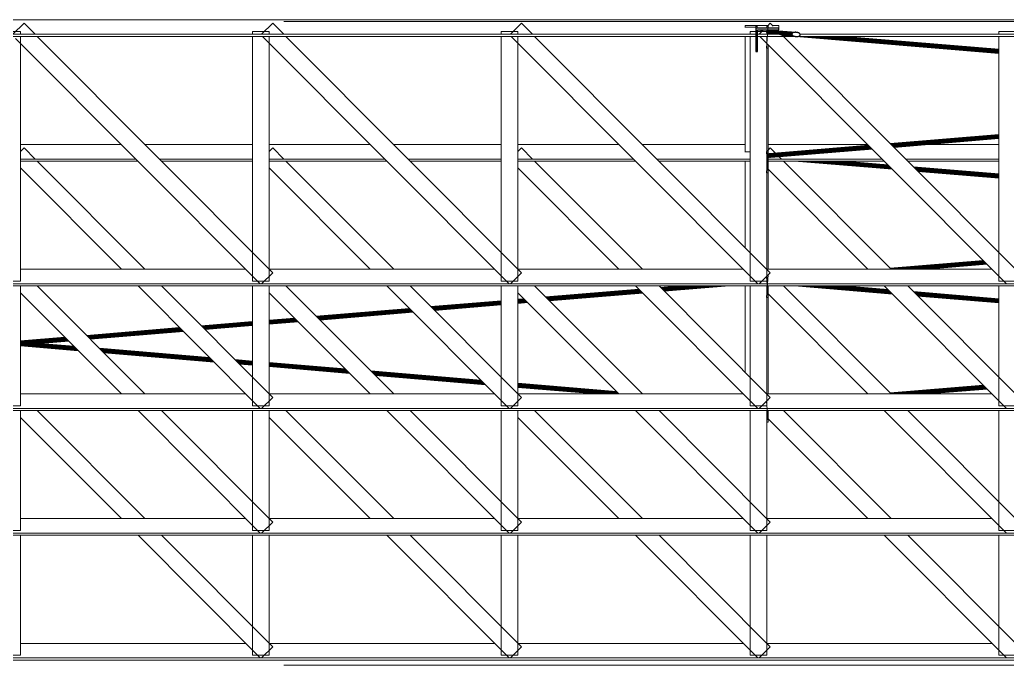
# Model space of a CAD drawing. Header units: inches. Extents: x -37 to 842, y -205 to 94.
# Drawn here: x 92.42 to 94.795, y -143.461 to -141.909 of the extents above; entities that cross this region are included whole.
import ezdxf

# ---------------------------------------------------------------- set-up
doc = ezdxf.new("R2010")
doc.units = ezdxf.units.IN
doc.header["$MEASUREMENT"] = 0
doc.linetypes.add('CYPE_RAYAPUNTOPUNTO', pattern=[0.45, 0.225, -0.075, 0, -0.075, 0, -0.075])
doc.linetypes.add('DASHED', pattern=[0.75, 0.5, -0.25])
doc.layers.add('COTA_FORMAS', color=11, linetype='CYPE_RAYAPUNTOPUNTO', lineweight=0)
doc.layers.add('VISTAS DE CORTES', color=7, linetype='Continuous', lineweight=0)
pattern_1 = [(50, (4.03322, 0), (0.35863, -0.031376), [0.0375, -0.4125]), (355, (4.0332, 0), (-0.0693757, 0.376096), [0.03, -0.33]), (100.4514, (4.0631, -0.0026), (0.2892544, 0.34472), [0.03187, -0.350571]), (46.1842, (4.0332, 0.1), (0.533621, -0.08276), [0.05625, -0.61875]), (96.6356, (4.0777, 0.0931), (0.467331, 0.487059), [0.047805, -0.525857]), (351.1842, (4.0332, 0.1), (0.467331, 0.487059), [0.045, -0.495]), (21, (4.08322, 0.075), (0.2984535, -0.2013094), [0.0375, -0.4125]), (326, (4.0832, 0.075), (0.1216577, 0.362575), [0.03, -0.33]), (71.4514, (4.1081, 0.05822), (0.420111, 0.1612656), [0.03187, -0.350571]), (37.5, (4.03322, 0), (0.0060799, 0.1664469), [0, -0.326, 0, -0.335, 0, -0.33125]), (7.5, (4.03322, 0), (0.1315348, 0.1972059), [0, -0.191, 0, -0.3185, 0, -0.12625]), (327.5, (3.92172, 0), (0.2669112, -0.0112774), [0, -0.125, 0, -0.39, 0, -0.5175]), (317.5, (3.87172, 0), (0.291593, 0.0500525), [0, -0.1625, 0, -0.259, 0, -0.3675])]

# ---------------------------------------------------------------- blocks, each defined once
blk = doc.blocks.new('A$Ce7fd5475')
at = {"linetype": 'Continuous', "extrusion": (0, 0, -1)}
h = blk.add_hatch(dxfattribs=at)
h.set_pattern_fill('AR-CONC', color=8, scale=0.05, style=0)
h.set_pattern_definition(pattern_1)
h.paths.add_polyline_path([(-20.4084, 3.9373), (-20.4044, 3.9373), (-20.4044, 3.9929), (-20.4594, 3.9929), (-20.4594, 3.9889), (-20.4084, 3.9889)])
h = blk.add_hatch(dxfattribs=at)
h.set_pattern_fill('AR-CONC', color=8, scale=0.05, style=0)
h.set_pattern_definition(pattern_1)
h.paths.add_polyline_path([(-20.4909, 3.9781), (-20.4908, 3.9787), (-20.4909, 3.9793), (-20.4911, 3.9799), (-20.4915, 3.9805), (-20.4921, 3.981), (-20.4928, 3.9815), (-20.4936, 3.9819), (-20.4945, 3.9823), (-20.4956, 3.9826), (-20.4967, 3.9828), (-20.4979, 3.983), (-20.4992, 3.9831), (-20.5004, 3.9831), (-20.5017, 3.983), (-20.503, 3.9828), (-20.5043, 3.9826), (-20.5055, 3.9823), (-20.5066, 3.9819), (-20.5076, 3.9815), (-20.5086, 3.981), (-20.5094, 3.9804), (-20.5101, 3.9799), (-20.5106, 3.9793), (-20.511, 3.9786), (-20.5113, 3.978), (-20.5114, 3.9774), (-20.5113, 3.9768), (-20.511, 3.9762), (-20.5106, 3.9756), (-20.5101, 3.975), (-20.5094, 3.9746), (-20.5086, 3.9741), (-20.5076, 3.9738), (-20.5066, 3.9734), (-20.5055, 3.9732), (-20.5043, 3.9731), (-20.503, 3.973), (-20.5017, 3.973), (-20.5004, 3.9731), (-20.4992, 3.9732), (-20.4979, 3.9735), (-20.4967, 3.9738), (-20.4956, 3.9741), (-20.4945, 3.9746), (-20.4936, 3.9751), (-20.4928, 3.9756), (-20.4921, 3.9762), (-20.4915, 3.9768), (-20.4911, 3.9774)])
at = {"linetype": 'Continuous', "extrusion": (0, 1, 0)}
for p, q in [((13.2391, 4.0133), (23.9886, 4.0133)), ((18.6175, 3.9783), (18.6442, 4.0049)), ((18.6442, 4.0049), (18.6708, 3.9783)), ((19.2158, 3.9783), (19.2425, 4.0049)), ((19.2425, 4.0049), (19.2691, 3.9783)), ((19.8141, 3.9783), (19.8409, 4.0049)), ((19.8409, 4.0049), (19.8674, 3.9783)), ((20.3788, 3.9955), (20.3788, 3.9994)), ((20.3788, 3.9994), (20.4044, 3.9994)), ((20.3788, 3.9955), (20.4044, 3.9955)), ((20.3788, 3.9955), (20.3788, 3.9947)), ((20.4044, 3.9994), (20.4337, 3.9994)), ((20.4044, 3.9929), (20.4044, 3.9994)), ((20.4594, 3.9929), (20.4044, 3.9929)), ((20.4044, 3.9929), (20.4044, 3.9373)), ((20.4322, 3.998), (20.4392, 4.0049)), ((20.4392, 4.0049), (20.4461, 3.998)), ((20.4447, 3.9994), (20.4594, 3.9994)), ((20.4594, 3.9929), (20.4594, 3.9994)), ((20.4594, 3.9889), (20.4594, 3.9929)), ((16.8184, 3.9783), (20.4044, 3.9783)), ((16.8184, 3.9733), (20.4044, 3.9733)), ((18.5957, 3.9849), (18.6357, 3.9849)), ((18.6241, 3.9685), (19.2126, 3.3783)), ((18.6357, 3.9783), (18.6357, 3.9849)), ((18.6357, 3.3849), (18.6357, 3.9733)), ((18.6757, 3.9733), (19.2425, 3.4049)), ((19.194, 3.9783), (19.194, 3.9849)), ((19.194, 3.9849), (19.234, 3.9849)), ((19.194, 3.3849), (19.194, 3.9733)), ((19.2176, 3.9733), (19.8109, 3.3783)), ((19.234, 3.9783), (19.234, 3.9849)), ((19.234, 3.3849), (19.234, 3.9733)), ((19.2741, 3.9733), (19.8409, 3.4049)), ((19.7923, 3.9783), (19.7923, 3.9849)), ((19.7923, 3.9849), (19.8323, 3.9849)), ((19.7923, 3.3849), (19.7923, 3.9733)), ((19.8159, 3.9733), (20.4093, 3.3783)), ((19.8323, 3.9783), (19.8323, 3.9849)), ((19.8323, 3.3849), (19.8323, 3.9733)), ((19.8724, 3.9733), (20.4392, 3.4049)), ((20.3788, 3.9733), (20.3788, 3.6955)), ((20.3907, 3.9783), (20.3907, 3.9849)), ((20.3907, 3.9849), (20.4044, 3.9849)), ((20.3907, 3.3849), (20.3907, 3.9733)), ((20.4084, 3.9373), (20.4084, 3.9889)), ((20.4084, 3.9889), (20.4594, 3.9889)), ((20.4084, 3.9849), (20.4299, 3.9849)), ((20.4084, 3.9783), (20.4616, 3.9783)), ((20.4084, 3.9733), (20.4978, 3.9733)), ((20.4125, 3.9783), (20.423, 3.9889)), ((20.4143, 3.9733), (21.0076, 3.3783)), ((20.4166, 3.9849), (20.4167, 3.9855)), ((20.4167, 3.9855), (20.4168, 3.9861)), ((20.4195, 3.9853), (20.4167, 3.9855)), ((20.4168, 3.9861), (20.4169, 3.9867)), ((20.42, 3.9859), (20.4168, 3.9861)), ((20.4169, 3.9867), (20.4171, 3.9873)), ((20.4206, 3.9864), (20.4169, 3.9867)), ((20.4171, 3.9873), (20.4173, 3.9878)), ((20.4211, 3.9869), (20.4171, 3.9873)), ((20.4173, 3.9878), (20.4175, 3.9883)), ((20.4216, 3.9875), (20.4173, 3.9878)), ((20.4175, 3.9883), (20.4178, 3.9887)), ((20.4221, 3.9879), (20.4175, 3.9883)), ((20.4178, 3.9887), (20.4179, 3.9889)), ((20.4225, 3.9883), (20.4178, 3.9887)), ((20.4229, 3.9887), (20.4209, 3.9889)), ((20.4908, 3.9787), (20.4296, 3.9838)), ((20.4909, 3.9793), (20.4297, 3.9844)), ((20.4909, 3.9781), (20.4297, 3.9832)), ((20.4911, 3.9799), (20.4299, 3.985)), ((20.4911, 3.9774), (20.4299, 3.9825)), ((20.4915, 3.9805), (20.4303, 3.9856)), ((20.4915, 3.9768), (20.4303, 3.9819)), ((20.4307, 3.9783), (20.4307, 3.9815)), ((20.4307, 3.3849), (20.4307, 3.9733)), ((20.4921, 3.981), (20.4309, 3.9861)), ((20.4921, 3.9762), (20.4309, 3.9813)), ((20.4928, 3.9815), (20.4316, 3.9866)), ((20.4608, 3.9783), (20.4316, 3.9807)), ((20.4936, 3.9819), (20.4324, 3.9871)), ((20.4551, 3.9783), (20.4324, 3.9802)), ((20.4945, 3.9823), (20.4333, 3.9874)), ((20.4502, 3.9783), (20.4333, 3.9797)), ((20.4956, 3.9826), (20.4344, 3.9877)), ((20.446, 3.9783), (20.4344, 3.9793)), ((20.4967, 3.9828), (20.4355, 3.988)), ((20.4427, 3.9783), (20.4355, 3.9789)), ((20.4979, 3.983), (20.4367, 3.9881)), ((20.4402, 3.9783), (20.4367, 3.9786)), ((20.4992, 3.9831), (20.438, 3.9882)), ((20.4386, 3.9783), (20.438, 3.9783)), ((20.5004, 3.9831), (20.4392, 3.9882)), ((20.5017, 3.983), (20.4405, 3.9881)), ((20.4552, 3.9889), (20.4574, 3.9867)), ((20.4928, 3.9756), (20.4617, 3.9782)), ((20.4936, 3.9751), (20.4626, 3.9777)), ((20.4945, 3.9746), (20.4635, 3.9772)), ((20.4956, 3.9741), (20.4645, 3.9767)), ((20.4967, 3.9738), (20.4657, 3.9764)), ((20.4979, 3.9735), (20.4669, 3.9761)), ((20.4992, 3.9732), (20.4681, 3.9758)), ((20.5004, 3.9731), (20.4694, 3.9757)), ((20.4707, 3.9733), (21.0375, 3.4049)), ((20.4909, 3.9793), (20.4908, 3.9787)), ((20.4908, 3.9787), (20.4909, 3.9781)), ((20.4911, 3.9799), (20.4909, 3.9793)), ((20.4909, 3.9781), (20.4911, 3.9774)), ((20.4915, 3.9805), (20.4911, 3.9799)), ((20.4911, 3.9774), (20.4915, 3.9768)), ((20.4921, 3.981), (20.4915, 3.9805)), ((20.4915, 3.9768), (20.4921, 3.9762)), ((20.4928, 3.9815), (20.4921, 3.981)), ((20.4921, 3.9762), (20.4928, 3.9756)), ((20.4936, 3.9819), (20.4928, 3.9815)), ((20.4928, 3.9756), (20.4936, 3.9751)), ((20.4945, 3.9823), (20.4936, 3.9819)), ((20.4936, 3.9751), (20.4945, 3.9746)), ((20.4956, 3.9826), (20.4945, 3.9823)), ((20.4945, 3.9746), (20.4956, 3.9741)), ((20.4967, 3.9828), (20.4956, 3.9826)), ((20.4956, 3.9741), (20.4967, 3.9738)), ((20.4979, 3.983), (20.4967, 3.9828)), ((20.4967, 3.9738), (20.4979, 3.9735)), ((20.4992, 3.9831), (20.4979, 3.983)), ((20.4979, 3.9735), (20.4992, 3.9732)), ((20.5004, 3.9831), (20.4992, 3.9831)), ((20.4992, 3.9732), (20.5004, 3.9731)), ((20.5017, 3.983), (20.5004, 3.9831)), ((20.989, 3.9322), (20.5004, 3.9731)), ((20.5004, 3.9731), (20.5017, 3.973)), ((20.503, 3.9828), (20.5017, 3.983)), ((20.989, 3.9323), (20.5017, 3.973)), ((20.5017, 3.973), (20.503, 3.973)), ((20.5043, 3.9826), (20.503, 3.9828)), ((20.503, 3.973), (20.5043, 3.9731)), ((20.989, 3.9324), (20.503, 3.973)), ((20.5055, 3.9823), (20.5043, 3.9826)), ((20.5043, 3.9731), (20.5055, 3.9732)), ((20.989, 3.9326), (20.5043, 3.9731)), ((20.5066, 3.9819), (20.5055, 3.9823)), ((20.5055, 3.9732), (20.5066, 3.9734)), ((20.989, 3.9328), (20.5055, 3.9732)), ((20.5058, 3.9733), (23.9223, 3.9733)), ((20.5076, 3.9815), (20.5066, 3.9819)), ((20.5066, 3.9734), (20.5076, 3.9738)), ((20.5086, 3.981), (20.5076, 3.9815)), ((20.5076, 3.9738), (20.5086, 3.9741)), ((20.989, 3.9331), (20.5085, 3.9733)), ((20.5094, 3.9804), (20.5086, 3.981)), ((20.5086, 3.9741), (20.5094, 3.9746)), ((20.5101, 3.9799), (20.5094, 3.9804)), ((20.5094, 3.9746), (20.5101, 3.975)), ((20.5106, 3.9793), (20.5101, 3.9799)), ((20.5101, 3.975), (20.5106, 3.9756)), ((20.511, 3.9786), (20.5106, 3.9793)), ((20.5106, 3.9756), (20.511, 3.9762)), ((20.5113, 3.978), (20.511, 3.9786)), ((20.511, 3.9762), (20.5113, 3.9768)), ((20.5112, 3.9783), (23.917, 3.9783)), ((20.5114, 3.9774), (20.5113, 3.978)), ((20.5113, 3.9768), (20.5114, 3.9774)), ((20.989, 3.9335), (20.5131, 3.9733)), ((20.989, 3.934), (20.5185, 3.9733)), ((20.989, 3.9345), (20.5245, 3.9733)), ((20.989, 3.935), (20.5311, 3.9733)), ((20.989, 3.9356), (20.538, 3.9733)), ((20.989, 3.9362), (20.5453, 3.9733)), ((20.989, 3.9368), (20.5527, 3.9733)), ((20.989, 3.9375), (20.5603, 3.9733)), ((20.989, 3.9381), (20.5678, 3.9733)), ((20.989, 3.9387), (20.5751, 3.9733)), ((20.989, 3.9393), (20.5822, 3.9733)), ((20.989, 3.9399), (20.5889, 3.9733)), ((20.989, 3.9404), (20.5951, 3.9733)), ((20.989, 3.9408), (20.6007, 3.9733)), ((20.989, 3.9413), (20.6056, 3.9733)), ((20.989, 3.9416), (20.6098, 3.9733)), ((20.989, 3.9419), (20.6131, 3.9733)), ((20.989, 3.9421), (20.6156, 3.9733)), ((20.989, 3.9422), (20.6172, 3.9733)), ((20.989, 3.9423), (20.6179, 3.9733)), ((20.989, 3.9783), (20.989, 3.9849)), ((20.989, 3.9849), (21.029, 3.9849)), ((20.989, 3.3849), (20.989, 3.9733)), ((20.4307, 3.945), (20.4338, 3.945)), ((20.4338, 3.945), (20.4338, 3.9537)), ((20.4338, 3.945), (20.4338, 3.645)), ((20.4044, 3.9373), (20.4084, 3.9373)), ((20.7276, 3.7157), (20.989, 3.7375)), ((20.7277, 3.7156), (20.989, 3.7375)), ((20.7278, 3.7155), (20.989, 3.7373)), ((20.728, 3.7153), (20.989, 3.7371)), ((20.7282, 3.7151), (20.989, 3.7369)), ((20.7286, 3.7147), (20.989, 3.7365)), ((20.729, 3.7144), (20.989, 3.7361)), ((20.7294, 3.7139), (20.989, 3.7356)), ((20.7299, 3.7134), (20.989, 3.7351)), ((20.7304, 3.7129), (20.989, 3.7345)), ((20.7309, 3.7124), (20.989, 3.734)), ((20.7315, 3.7118), (20.989, 3.7333)), ((20.7321, 3.7112), (20.989, 3.7327)), ((20.7326, 3.7107), (20.989, 3.7321)), ((20.7332, 3.7101), (20.989, 3.7315)), ((20.7338, 3.7095), (20.989, 3.7309)), ((20.7343, 3.709), (20.989, 3.7303)), ((20.7348, 3.7085), (20.989, 3.7297)), ((20.7353, 3.708), (20.989, 3.7292)), ((18.6357, 3.7133), (18.8785, 3.7133)), ((18.935, 3.7133), (19.194, 3.7133)), ((19.234, 3.7133), (19.4769, 3.7133)), ((19.5334, 3.7133), (19.7923, 3.7133)), ((19.8323, 3.7133), (20.0752, 3.7133)), ((20.1317, 3.7133), (20.3788, 3.7133)), ((20.4338, 3.7133), (20.6735, 3.7133)), ((20.4338, 3.6901), (20.6764, 3.7104)), ((20.4338, 3.6897), (20.6768, 3.71)), ((20.4338, 3.6892), (20.6772, 3.7096)), ((20.4338, 3.6887), (20.6777, 3.7091)), ((20.4338, 3.6881), (20.6782, 3.7086)), ((20.4338, 3.6876), (20.6788, 3.708)), ((20.4338, 3.6869), (20.6793, 3.7075)), ((20.4338, 3.6863), (20.6799, 3.7069)), ((20.4338, 3.6857), (20.6805, 3.7063)), ((20.4338, 3.6851), (20.6811, 3.7057)), ((20.4344, 3.6905), (20.6761, 3.7107)), ((20.4355, 3.6909), (20.6759, 3.711)), ((20.4367, 3.6912), (20.6757, 3.7112)), ((20.438, 3.6914), (20.6755, 3.7113)), ((20.4392, 3.6916), (20.6755, 3.7113)), ((20.7357, 3.7076), (20.989, 3.7288)), ((20.736, 3.7072), (20.989, 3.7284)), ((20.7363, 3.7069), (20.989, 3.7281)), ((20.7366, 3.7067), (20.989, 3.7278)), ((20.7367, 3.7065), (20.989, 3.7276)), ((20.7368, 3.7064), (20.989, 3.7275)), ((20.7369, 3.7064), (20.989, 3.7275)), ((20.819, 3.7133), (20.989, 3.7133)), ((18.6357, 3.6965), (18.6442, 3.7049)), ((18.6442, 3.7049), (18.6708, 3.6783)), ((19.234, 3.6965), (19.2425, 3.7049)), ((19.2425, 3.7049), (19.2691, 3.6783)), ((19.8323, 3.6965), (19.8409, 3.7049)), ((19.8409, 3.7049), (19.8674, 3.6783)), ((20.3788, 3.6955), (20.3907, 3.6955)), ((20.3788, 3.6955), (20.3788, 3.6947)), ((20.4338, 3.6845), (20.6816, 3.7052)), ((20.4338, 3.6995), (20.4392, 3.7049)), ((20.4338, 3.6839), (20.6822, 3.7046)), ((20.4338, 3.6833), (20.6827, 3.7041)), ((20.4338, 3.6828), (20.6831, 3.7037)), ((20.4338, 3.6824), (20.6835, 3.7033)), ((20.4344, 3.682), (20.6839, 3.7029)), ((20.4355, 3.6818), (20.6842, 3.7026)), ((20.4367, 3.6817), (20.6844, 3.7024)), ((20.438, 3.6816), (20.6846, 3.7022)), ((20.4392, 3.7049), (20.4515, 3.6926)), ((20.4392, 3.6816), (20.6847, 3.7021)), ((20.4405, 3.6817), (20.6847, 3.7021)), ((20.4607, 3.6833), (20.4658, 3.6783)), ((18.6357, 3.6783), (18.9134, 3.6783)), ((18.6357, 3.6733), (18.9184, 3.6733)), ((18.6757, 3.6733), (18.935, 3.4133)), ((18.9699, 3.6783), (19.194, 3.6783)), ((18.9749, 3.6733), (19.194, 3.6733)), ((19.234, 3.6783), (19.5118, 3.6783)), ((19.234, 3.6733), (19.5168, 3.6733)), ((19.2741, 3.6733), (19.5334, 3.4133)), ((19.5683, 3.6783), (19.7923, 3.6783)), ((19.5732, 3.6733), (19.7923, 3.6733)), ((19.8323, 3.6783), (20.1101, 3.6783)), ((19.8323, 3.6733), (20.1151, 3.6733)), ((19.8724, 3.6733), (20.1317, 3.4133)), ((20.1666, 3.6783), (20.3907, 3.6783)), ((20.1716, 3.6733), (20.3907, 3.6733)), ((20.3788, 3.6733), (20.3788, 3.4655)), ((20.4338, 3.6783), (20.7084, 3.6783)), ((20.4338, 3.6733), (20.7134, 3.6733)), ((20.4707, 3.6733), (20.73, 3.4133)), ((20.733, 3.6536), (20.4978, 3.6733)), ((20.733, 3.6537), (20.4981, 3.6733)), ((20.7329, 3.6538), (20.4993, 3.6733)), ((20.7327, 3.654), (20.5015, 3.6733)), ((20.7324, 3.6543), (20.5046, 3.6733)), ((20.7321, 3.6546), (20.5085, 3.6733)), ((20.7316, 3.655), (20.5131, 3.6733)), ((20.7311, 3.6555), (20.5185, 3.6733)), ((20.7306, 3.6561), (20.5245, 3.6733)), ((20.73, 3.6567), (20.5311, 3.6733)), ((20.7294, 3.6573), (20.538, 3.6733)), ((20.7287, 3.658), (20.5453, 3.6733)), ((20.728, 3.6586), (20.5527, 3.6733)), ((20.7274, 3.6593), (20.5603, 3.6733)), ((20.7267, 3.66), (20.5678, 3.6733)), ((20.726, 3.6607), (20.5751, 3.6733)), ((20.7254, 3.6613), (20.5822, 3.6733)), ((20.7247, 3.6619), (20.5889, 3.6733)), ((20.7242, 3.6625), (20.5951, 3.6733)), ((20.7237, 3.663), (20.6007, 3.6733)), ((20.7232, 3.6635), (20.6056, 3.6733)), ((20.7228, 3.6638), (20.6098, 3.6733)), ((20.7225, 3.6641), (20.6131, 3.6733)), ((20.7223, 3.6644), (20.6156, 3.6733)), ((20.7222, 3.6645), (20.6172, 3.6733)), ((20.7221, 3.6646), (20.6179, 3.6733)), ((20.7649, 3.6783), (20.989, 3.6783)), ((20.7699, 3.6733), (20.989, 3.6733)), ((20.989, 3.6423), (20.7837, 3.6594)), ((20.989, 3.6422), (20.7838, 3.6594)), ((20.989, 3.6421), (20.7839, 3.6592)), ((20.989, 3.6419), (20.7842, 3.659)), ((20.989, 3.6416), (20.7845, 3.6587)), ((20.989, 3.6413), (20.7848, 3.6583)), ((20.989, 3.6408), (20.7853, 3.6579)), ((18.6357, 3.6568), (18.8785, 3.4133)), ((19.234, 3.6568), (19.4769, 3.4133)), ((19.8323, 3.6568), (20.0752, 3.4133)), ((20.4307, 3.645), (20.4338, 3.645)), ((20.4338, 3.6537), (20.6735, 3.4133)), ((20.4338, 3.645), (20.4338, 3.4133)), ((20.989, 3.6404), (20.7858, 3.6574)), ((20.989, 3.6399), (20.7864, 3.6568)), ((20.989, 3.6393), (20.787, 3.6562)), ((20.989, 3.6387), (20.7876, 3.6555)), ((20.989, 3.6381), (20.7883, 3.6549)), ((20.989, 3.6375), (20.789, 3.6542)), ((20.989, 3.6368), (20.7897, 3.6535)), ((20.989, 3.6362), (20.7903, 3.6528)), ((20.989, 3.6356), (20.791, 3.6521)), ((20.989, 3.635), (20.7916, 3.6515)), ((20.989, 3.6345), (20.7922, 3.6509)), ((20.989, 3.634), (20.7928, 3.6504)), ((20.989, 3.6335), (20.7932, 3.6499)), ((20.989, 3.6331), (20.7937, 3.6495)), ((20.989, 3.6328), (20.794, 3.6491)), ((20.989, 3.6326), (20.7943, 3.6488)), ((20.989, 3.6324), (20.7945, 3.6486)), ((20.989, 3.6323), (20.7946, 3.6485)), ((20.989, 3.6322), (20.7946, 3.6485)), ((20.7276, 3.4157), (20.9516, 3.4344)), ((20.7277, 3.4156), (20.9517, 3.4344)), ((20.7278, 3.4155), (20.9518, 3.4342)), ((20.728, 3.4153), (20.952, 3.434)), ((20.7282, 3.4151), (20.9523, 3.4338)), ((20.7286, 3.4147), (20.9526, 3.4335)), ((20.729, 3.4144), (20.953, 3.4331)), ((20.7294, 3.4139), (20.9534, 3.4326)), ((20.7299, 3.4134), (20.9539, 3.4322)), ((20.7346, 3.4133), (20.9544, 3.4317)), ((20.7417, 3.4133), (20.9549, 3.4311)), ((20.7491, 3.4133), (20.9555, 3.4305)), ((20.7565, 3.4133), (20.9561, 3.43)), ((20.7641, 3.4133), (20.9567, 3.4294)), ((20.7715, 3.4133), (20.9572, 3.4288)), ((20.7788, 3.4133), (20.9578, 3.4282)), ((20.7858, 3.4133), (20.9583, 3.4277)), ((20.7923, 3.4133), (20.9588, 3.4272)), ((20.7983, 3.4133), (20.9593, 3.4267)), ((20.8037, 3.4133), (20.9597, 3.4263)), ((20.8083, 3.4133), (20.9601, 3.426)), ((20.8122, 3.4133), (20.9604, 3.4257)), ((20.8153, 3.4133), (20.9606, 3.4254)), ((20.8175, 3.4133), (20.9608, 3.4253)), ((20.8187, 3.4133), (20.9609, 3.4252)), ((20.819, 3.4133), (20.9609, 3.4251)), ((18.6357, 3.4133), (19.1777, 3.4133)), ((19.2158, 3.3783), (19.2425, 3.4049)), ((19.2342, 3.4133), (19.776, 3.4133)), ((19.8141, 3.3783), (19.8409, 3.4049)), ((19.8325, 3.4133), (20.3744, 3.4133)), ((20.4125, 3.3783), (20.4392, 3.4049)), ((20.4309, 3.4133), (20.9727, 3.4133)), ((13.2391, 3.3783), (24.0091, 3.3783)), ((13.2391, 3.3733), (24.0091, 3.3733)), ((18.5957, 3.3849), (18.6357, 3.3849)), ((18.6357, 3.0849), (18.6357, 3.3733)), ((18.6757, 3.3733), (18.935, 3.1133)), ((18.9184, 3.3733), (19.2126, 3.0783)), ((18.9749, 3.3733), (19.2425, 3.1049)), ((19.194, 3.3849), (19.234, 3.3849)), ((19.194, 3.0849), (19.194, 3.3733)), ((19.234, 3.0849), (19.234, 3.3733)), ((19.2741, 3.3733), (19.5334, 3.1133)), ((19.5168, 3.3733), (19.8109, 3.0783)), ((19.5732, 3.3733), (19.8409, 3.1049)), ((19.7923, 3.3849), (19.8323, 3.3849)), ((19.7923, 3.0849), (19.7923, 3.3733)), ((19.8323, 3.0849), (19.8323, 3.3733)), ((19.8724, 3.3733), (20.1317, 3.1133)), ((20.1151, 3.3733), (20.4093, 3.0783)), ((20.1716, 3.3733), (20.4392, 3.1049)), ((20.1753, 3.3695), (20.2203, 3.3733)), ((20.1754, 3.3695), (20.2209, 3.3733)), ((20.1755, 3.3694), (20.2225, 3.3733)), ((20.1757, 3.3692), (20.225, 3.3733)), ((20.1759, 3.3689), (20.2284, 3.3733)), ((20.1763, 3.3686), (20.2325, 3.3733)), ((20.1766, 3.3682), (20.2375, 3.3733)), ((20.1771, 3.3678), (20.2431, 3.3733)), ((20.1776, 3.3673), (20.2493, 3.3733)), ((20.1781, 3.3668), (20.256, 3.3733)), ((20.1786, 3.3662), (20.263, 3.3733)), ((20.1792, 3.3657), (20.2704, 3.3733)), ((20.1798, 3.3651), (20.2779, 3.3733)), ((20.1803, 3.3645), (20.2854, 3.3733)), ((20.1809, 3.3639), (20.2929, 3.3733)), ((20.1815, 3.3634), (20.3001, 3.3733)), ((20.182, 3.3628), (20.3071, 3.3733)), ((20.1825, 3.3623), (20.3136, 3.3733)), ((20.183, 3.3619), (20.3196, 3.3733)), ((20.1834, 3.3615), (20.325, 3.3733)), ((20.1837, 3.3611), (20.3297, 3.3733)), ((20.184, 3.3608), (20.3336, 3.3733)), ((20.1843, 3.3606), (20.3366, 3.3733)), ((20.1844, 3.3604), (20.3388, 3.3733)), ((20.1845, 3.3603), (20.34, 3.3733)), ((20.1846, 3.3603), (20.3403, 3.3733)), ((20.3788, 3.3733), (20.3788, 3.1655)), ((20.3907, 3.3849), (20.4307, 3.3849)), ((20.3907, 3.0849), (20.3907, 3.3733)), ((20.4307, 3.0849), (20.4307, 3.3733)), ((20.4338, 3.3733), (20.4338, 3.345)), ((20.4707, 3.3733), (20.73, 3.1133)), ((20.733, 3.3536), (20.4978, 3.3733)), ((20.733, 3.3537), (20.4981, 3.3733)), ((20.7329, 3.3538), (20.4993, 3.3733)), ((20.7327, 3.354), (20.5015, 3.3733)), ((20.7324, 3.3543), (20.5046, 3.3733)), ((20.7321, 3.3546), (20.5085, 3.3733)), ((20.7316, 3.355), (20.5131, 3.3733)), ((20.7311, 3.3555), (20.5185, 3.3733)), ((20.7306, 3.3561), (20.5245, 3.3733)), ((20.73, 3.3567), (20.5311, 3.3733)), ((20.7294, 3.3573), (20.538, 3.3733)), ((20.7287, 3.358), (20.5453, 3.3733)), ((20.728, 3.3586), (20.5527, 3.3733)), ((20.7274, 3.3593), (20.5603, 3.3733)), ((20.7267, 3.36), (20.5678, 3.3733)), ((20.726, 3.3607), (20.5751, 3.3733)), ((20.7254, 3.3613), (20.5822, 3.3733)), ((20.7247, 3.3619), (20.5889, 3.3733)), ((20.7242, 3.3625), (20.5951, 3.3733)), ((20.7237, 3.363), (20.6007, 3.3733)), ((20.7232, 3.3635), (20.6056, 3.3733)), ((20.7228, 3.3638), (20.6098, 3.3733)), ((20.7225, 3.3641), (20.6131, 3.3733)), ((20.7223, 3.3644), (20.6156, 3.3733)), ((20.7222, 3.3645), (20.6172, 3.3733)), ((20.7221, 3.3646), (20.6179, 3.3733)), ((20.7134, 3.3733), (21.0076, 3.0783)), ((20.7699, 3.3733), (21.0375, 3.1049)), ((20.989, 3.3849), (21.029, 3.3849)), ((20.989, 3.0849), (20.989, 3.3733)), ((18.6357, 3.3568), (18.8785, 3.1133)), ((19.234, 3.3568), (19.4769, 3.1133)), ((19.8323, 3.3568), (20.0752, 3.1133)), ((19.8992, 3.3465), (20.1232, 3.3652)), ((19.8992, 3.3464), (20.1232, 3.3651)), ((19.8993, 3.3463), (20.1234, 3.365)), ((19.8995, 3.3461), (20.1235, 3.3648)), ((19.8998, 3.3458), (20.1238, 3.3646)), ((19.9001, 3.3455), (20.1241, 3.3642)), ((19.9005, 3.3451), (20.1245, 3.3638)), ((19.9009, 3.3447), (20.1249, 3.3634)), ((19.9014, 3.3442), (20.1254, 3.3629)), ((19.9019, 3.3437), (20.1259, 3.3624)), ((19.9025, 3.3432), (20.1265, 3.3619)), ((19.903, 3.3426), (20.127, 3.3613)), ((19.9036, 3.342), (20.1276, 3.3607)), ((19.9042, 3.3414), (20.1282, 3.3602)), ((19.9048, 3.3409), (20.1288, 3.3596)), ((19.9053, 3.3403), (20.1293, 3.359)), ((19.9058, 3.3398), (20.1299, 3.3585)), ((19.9064, 3.3393), (20.1304, 3.358)), ((19.9068, 3.3388), (20.1308, 3.3575)), ((19.9072, 3.3384), (20.1312, 3.3571)), ((19.9076, 3.338), (20.1316, 3.3567)), ((19.9079, 3.3377), (20.1319, 3.3564)), ((19.9081, 3.3375), (20.1321, 3.3562)), ((19.9083, 3.3373), (20.1323, 3.356)), ((19.9084, 3.3372), (20.1324, 3.3559)), ((19.9084, 3.3372), (20.1324, 3.3559)), ((20.4338, 3.3537), (20.6735, 3.1133)), ((20.989, 3.3423), (20.7837, 3.3594)), ((20.989, 3.3422), (20.7838, 3.3594)), ((20.989, 3.3421), (20.7839, 3.3592)), ((20.989, 3.3419), (20.7842, 3.359)), ((20.989, 3.3416), (20.7845, 3.3587)), ((20.989, 3.3413), (20.7848, 3.3583)), ((20.989, 3.3408), (20.7853, 3.3579)), ((20.989, 3.3404), (20.7858, 3.3574)), ((20.989, 3.3399), (20.7864, 3.3568)), ((20.989, 3.3393), (20.787, 3.3562)), ((20.989, 3.3387), (20.7876, 3.3555)), ((20.989, 3.3381), (20.7883, 3.3549)), ((20.989, 3.3375), (20.789, 3.3542)), ((20.989, 3.3368), (20.7897, 3.3535)), ((20.989, 3.3362), (20.7903, 3.3528)), ((20.989, 3.3356), (20.791, 3.3521)), ((20.989, 3.335), (20.7916, 3.3515)), ((20.989, 3.3345), (20.7922, 3.3509)), ((20.989, 3.334), (20.7928, 3.3504)), ((20.989, 3.3335), (20.7932, 3.3499)), ((20.989, 3.3331), (20.7937, 3.3495)), ((20.989, 3.3328), (20.794, 3.3491)), ((19.623, 3.3234), (19.7923, 3.3375)), ((19.6231, 3.3233), (19.7923, 3.3375)), ((19.6232, 3.3232), (19.7923, 3.3373)), ((19.6234, 3.323), (19.7923, 3.3371)), ((19.6236, 3.3228), (19.7923, 3.3369)), ((19.624, 3.3224), (19.7923, 3.3365)), ((19.6243, 3.3221), (19.7923, 3.3361)), ((19.6248, 3.3216), (19.7923, 3.3356)), ((19.6252, 3.3211), (19.7923, 3.3351)), ((19.6258, 3.3206), (19.7923, 3.3345)), ((19.6263, 3.3201), (19.7923, 3.334)), ((19.6269, 3.3195), (19.7923, 3.3333)), ((19.6274, 3.3189), (19.7923, 3.3327)), ((19.628, 3.3184), (19.7923, 3.3321)), ((19.6286, 3.3178), (19.7923, 3.3315)), ((19.6292, 3.3172), (19.7923, 3.3309)), ((19.6297, 3.3167), (19.7923, 3.3303)), ((19.6302, 3.3162), (19.7923, 3.3297)), ((19.6307, 3.3157), (19.7923, 3.3292)), ((19.6311, 3.3153), (19.7923, 3.3288)), ((19.6314, 3.3149), (19.7923, 3.3284)), ((19.6317, 3.3146), (19.7923, 3.3281)), ((19.632, 3.3144), (19.7923, 3.3278)), ((19.6321, 3.3142), (19.7923, 3.3276)), ((19.6322, 3.3141), (19.7923, 3.3275)), ((19.6323, 3.3141), (19.7923, 3.3275)), ((19.8323, 3.3409), (19.847, 3.3421)), ((19.8323, 3.3408), (19.8471, 3.342)), ((19.8323, 3.3407), (19.8472, 3.3419)), ((19.8323, 3.3405), (19.8474, 3.3417)), ((19.8323, 3.3402), (19.8476, 3.3415)), ((19.8323, 3.3398), (19.848, 3.3412)), ((19.8323, 3.3394), (19.8483, 3.3408)), ((19.8323, 3.339), (19.8488, 3.3403)), ((19.8323, 3.3384), (19.8493, 3.3399)), ((19.8323, 3.3379), (19.8498, 3.3393)), ((19.8323, 3.3373), (19.8503, 3.3388)), ((19.8323, 3.3367), (19.8509, 3.3382)), ((19.8323, 3.3361), (19.8515, 3.3377)), ((19.8323, 3.3354), (19.852, 3.3371)), ((19.8323, 3.3348), (19.8526, 3.3365)), ((19.8323, 3.3342), (19.8532, 3.3359)), ((19.8323, 3.3336), (19.8537, 3.3354)), ((19.8323, 3.3331), (19.8542, 3.3349)), ((19.8323, 3.3326), (19.8547, 3.3344)), ((19.8323, 3.3321), (19.8551, 3.334)), ((19.8323, 3.3317), (19.8554, 3.3337)), ((19.8323, 3.3314), (19.8557, 3.3334)), ((19.8323, 3.3311), (19.856, 3.3331)), ((19.8323, 3.331), (19.8561, 3.333)), ((19.8323, 3.3309), (19.8562, 3.3329)), ((19.8323, 3.3308), (19.8563, 3.3328)), ((20.4307, 3.345), (20.4338, 3.345)), ((20.4338, 3.345), (20.4338, 3.1133)), ((20.989, 3.3326), (20.7943, 3.3488)), ((20.989, 3.3324), (20.7945, 3.3486)), ((20.989, 3.3323), (20.7946, 3.3485)), ((20.989, 3.3322), (20.7946, 3.3485)), ((19.3469, 3.3003), (19.5709, 3.319)), ((19.3469, 3.3003), (19.5709, 3.319)), ((19.347, 3.3001), (19.571, 3.3189)), ((19.3472, 3.2999), (19.5712, 3.3187)), ((19.3475, 3.2997), (19.5715, 3.3184)), ((19.3478, 3.2994), (19.5718, 3.3181)), ((19.3482, 3.299), (19.5722, 3.3177)), ((19.3486, 3.2985), (19.5726, 3.3173)), ((19.3491, 3.2981), (19.5731, 3.3168)), ((19.3496, 3.2975), (19.5736, 3.3163)), ((19.3501, 3.297), (19.5742, 3.3157)), ((19.3507, 3.2964), (19.5747, 3.3152)), ((19.3513, 3.2959), (19.5753, 3.3146)), ((19.3519, 3.2953), (19.5759, 3.314)), ((19.3524, 3.2947), (19.5765, 3.3134)), ((19.353, 3.2941), (19.577, 3.3129)), ((19.3535, 3.2936), (19.5775, 3.3123)), ((19.354, 3.2931), (19.5781, 3.3118)), ((19.3545, 3.2926), (19.5785, 3.3114)), ((19.3549, 3.2922), (19.5789, 3.3109)), ((19.3553, 3.2919), (19.5793, 3.3106)), ((19.3556, 3.2916), (19.5796, 3.3103)), ((19.3558, 3.2913), (19.5798, 3.31)), ((19.356, 3.2912), (19.58, 3.3099)), ((19.3561, 3.291), (19.5801, 3.3098)), ((19.3561, 3.2911), (19.5801, 3.3098)), ((19.0707, 3.2772), (19.194, 3.2875)), ((19.0708, 3.2772), (19.194, 3.2875)), ((19.0709, 3.2771), (19.194, 3.2873)), ((19.0711, 3.2769), (19.194, 3.2871)), ((19.0713, 3.2766), (19.194, 3.2869)), ((19.0716, 3.2763), (19.194, 3.2865)), ((19.072, 3.2759), (19.194, 3.2861)), ((19.0725, 3.2755), (19.194, 3.2856)), ((19.0729, 3.275), (19.194, 3.2851)), ((19.0734, 3.2745), (19.194, 3.2845)), ((19.074, 3.2739), (19.194, 3.284)), ((19.0746, 3.2734), (19.194, 3.2833)), ((19.0751, 3.2728), (19.194, 3.2827)), ((19.0757, 3.2722), (19.194, 3.2821)), ((19.0763, 3.2716), (19.194, 3.2815)), ((19.0768, 3.2711), (19.194, 3.2809)), ((19.0774, 3.2705), (19.194, 3.2803)), ((19.0779, 3.27), (19.194, 3.2797)), ((19.0783, 3.2696), (19.194, 3.2792)), ((19.0788, 3.2691), (19.194, 3.2788)), ((19.0791, 3.2688), (19.194, 3.2784)), ((19.0794, 3.2685), (19.194, 3.2781)), ((19.0797, 3.2683), (19.194, 3.2778)), ((19.234, 3.2908), (19.2948, 3.2959)), ((19.234, 3.2909), (19.2947, 3.2959)), ((19.234, 3.2907), (19.2949, 3.2958)), ((19.234, 3.2905), (19.2951, 3.2956)), ((19.234, 3.2902), (19.2953, 3.2953)), ((19.234, 3.2898), (19.2957, 3.295)), ((19.234, 3.2894), (19.296, 3.2946)), ((19.234, 3.289), (19.2965, 3.2942)), ((19.234, 3.2884), (19.297, 3.2937)), ((19.234, 3.2879), (19.2975, 3.2932)), ((19.234, 3.2873), (19.298, 3.2926)), ((19.234, 3.2867), (19.2986, 3.2921)), ((19.234, 3.2861), (19.2992, 3.2915)), ((19.234, 3.2854), (19.2997, 3.2909)), ((19.234, 3.2848), (19.3003, 3.2903)), ((19.234, 3.2842), (19.3009, 3.2898)), ((19.234, 3.2836), (19.3014, 3.2892)), ((19.234, 3.2831), (19.3019, 3.2887)), ((19.234, 3.2826), (19.3024, 3.2883)), ((19.234, 3.2821), (19.3028, 3.2879)), ((19.234, 3.2817), (19.3031, 3.2875)), ((19.234, 3.2814), (19.3034, 3.2872)), ((19.234, 3.2811), (19.3037, 3.287)), ((19.234, 3.281), (19.3038, 3.2868)), ((19.234, 3.2808), (19.304, 3.2867)), ((19.234, 3.2809), (19.3039, 3.2867)), ((18.7946, 3.2541), (19.0186, 3.2729)), ((18.7946, 3.2541), (19.0186, 3.2728)), ((18.7947, 3.254), (19.0187, 3.2727)), ((18.7949, 3.2538), (19.0189, 3.2725)), ((18.7952, 3.2535), (19.0192, 3.2722)), ((18.7955, 3.2532), (19.0195, 3.2719)), ((18.7959, 3.2528), (19.0199, 3.2715)), ((18.7963, 3.2524), (19.0203, 3.2711)), ((18.7968, 3.2519), (19.0208, 3.2706)), ((18.7973, 3.2514), (19.0213, 3.2701)), ((18.7978, 3.2508), (19.0219, 3.2696)), ((18.7984, 3.2503), (19.0224, 3.269)), ((18.799, 3.2497), (19.023, 3.2684)), ((18.7996, 3.2491), (19.0236, 3.2678)), ((18.8001, 3.2485), (19.0242, 3.2673)), ((18.8007, 3.248), (19.0247, 3.2667)), ((18.8012, 3.2475), (19.0252, 3.2662)), ((18.8017, 3.2469), (19.0257, 3.2657)), ((18.8022, 3.2465), (19.0262, 3.2652)), ((18.8026, 3.2461), (19.0266, 3.2648)), ((18.803, 3.2457), (19.027, 3.2644)), ((18.8033, 3.2454), (19.0273, 3.2641)), ((18.8035, 3.2452), (19.0275, 3.2639)), ((18.8037, 3.245), (19.0277, 3.2637)), ((18.8038, 3.2449), (19.0278, 3.2636)), ((18.8038, 3.2449), (19.0278, 3.2636)), ((19.0798, 3.2681), (19.194, 3.2776)), ((19.0799, 3.268), (19.194, 3.2775)), ((19.0799, 3.268), (19.194, 3.2775)), ((18.6357, 3.2409), (18.7424, 3.2498)), ((18.6357, 3.2408), (18.7425, 3.2497)), ((18.6357, 3.2407), (18.7426, 3.2496)), ((18.6357, 3.2405), (18.7428, 3.2494)), ((18.6357, 3.2402), (18.743, 3.2492)), ((18.6357, 3.2398), (18.7434, 3.2488)), ((18.6357, 3.2394), (18.7437, 3.2485)), ((18.6357, 3.239), (18.7442, 3.248)), ((18.6357, 3.2384), (18.7446, 3.2476)), ((18.6357, 3.2379), (18.7452, 3.247)), ((18.6357, 3.2373), (18.7457, 3.2465)), ((18.6357, 3.2367), (18.7463, 3.2459)), ((18.6357, 3.2361), (18.7468, 3.2453)), ((18.6357, 3.2354), (18.7474, 3.2448)), ((18.6357, 3.2348), (18.748, 3.2442)), ((18.6357, 3.2342), (18.7486, 3.2436)), ((18.6357, 3.2336), (18.7491, 3.2431)), ((18.6357, 3.2331), (18.7496, 3.2426)), ((18.6357, 3.2326), (18.7501, 3.2421)), ((18.6357, 3.2321), (18.7505, 3.2417)), ((18.6357, 3.2317), (18.7508, 3.2414)), ((18.6357, 3.2314), (18.7511, 3.2411)), ((18.6357, 3.2311), (18.7514, 3.2408)), ((18.6357, 3.2309), (18.7516, 3.2406)), ((18.6357, 3.231), (18.7515, 3.2406)), ((18.6357, 3.2308), (18.7517, 3.2405)), ((18.773, 3.2192), (18.6357, 3.2306)), ((18.7724, 3.2197), (18.6374, 3.231)), ((18.7718, 3.2203), (18.6407, 3.2313)), ((18.7712, 3.2209), (18.6442, 3.2315)), ((18.7705, 3.2216), (18.6478, 3.2319)), ((18.7699, 3.2223), (18.6515, 3.2322)), ((18.7692, 3.223), (18.6553, 3.2325)), ((18.7685, 3.2236), (18.6591, 3.2328)), ((18.7678, 3.2243), (18.6627, 3.2331)), ((18.7672, 3.225), (18.6663, 3.2334)), ((18.7666, 3.2256), (18.6696, 3.2337)), ((18.766, 3.2261), (18.6727, 3.2339)), ((18.7655, 3.2266), (18.6755, 3.2342)), ((18.765, 3.2271), (18.678, 3.2344)), ((18.7647, 3.2275), (18.6801, 3.2345)), ((18.7644, 3.2278), (18.6817, 3.2347)), ((18.7641, 3.228), (18.683, 3.2348)), ((18.764, 3.2282), (18.6838, 3.2349)), ((18.7639, 3.2282), (18.6841, 3.2349)), ((18.7735, 3.2187), (18.6357, 3.2302)), ((18.7739, 3.2182), (18.6357, 3.2298)), ((18.7742, 3.2179), (18.6357, 3.2295)), ((18.7745, 3.2176), (18.6357, 3.2292)), ((18.7747, 3.2174), (18.6357, 3.229)), ((18.7748, 3.2173), (18.6357, 3.2289)), ((18.7748, 3.2173), (18.6357, 3.2289)), ((19.0903, 3.2009), (18.8255, 3.2231)), ((19.0904, 3.2009), (18.8256, 3.223)), ((19.0905, 3.2007), (18.8258, 3.2229)), ((19.0907, 3.2005), (18.826, 3.2226)), ((19.091, 3.2002), (18.8263, 3.2223)), ((19.0914, 3.1998), (18.8267, 3.2219)), ((19.0919, 3.1994), (18.8271, 3.2215)), ((19.0924, 3.1989), (18.8276, 3.221)), ((19.0929, 3.1983), (18.8282, 3.2204)), ((19.0935, 3.1977), (18.8288, 3.2198)), ((19.0942, 3.197), (18.8294, 3.2192)), ((19.0948, 3.1964), (18.8301, 3.2185)), ((19.0955, 3.1957), (18.8308, 3.2178)), ((19.0962, 3.195), (18.8315, 3.2171)), ((19.0969, 3.1943), (18.8321, 3.2164)), ((19.0976, 3.1937), (18.8328, 3.2158)), ((19.0982, 3.193), (18.8334, 3.2152)), ((19.0988, 3.1924), (18.834, 3.2146)), ((19.0993, 3.1919), (18.8346, 3.214)), ((19.0998, 3.1914), (18.8351, 3.2135)), ((19.1002, 3.191), (18.8355, 3.2131)), ((19.1006, 3.1906), (18.8358, 3.2127)), ((19.1009, 3.1903), (18.8361, 3.2125)), ((19.1011, 3.1901), (18.8363, 3.2123)), ((19.1012, 3.19), (18.8364, 3.2121)), ((19.1012, 3.19), (18.8365, 3.2121)), ((19.194, 3.1923), (19.1519, 3.1958)), ((19.194, 3.1922), (19.152, 3.1957)), ((19.194, 3.1921), (19.1521, 3.1956)), ((19.194, 3.1919), (19.1523, 3.1954)), ((19.194, 3.1916), (19.1526, 3.1951)), ((19.194, 3.1913), (19.153, 3.1947)), ((19.194, 3.1908), (19.1535, 3.1942)), ((19.194, 3.1904), (19.154, 3.1937)), ((19.194, 3.1899), (19.1545, 3.1931)), ((19.194, 3.1893), (19.1552, 3.1925)), ((19.194, 3.1887), (19.1558, 3.1919)), ((19.194, 3.1881), (19.1565, 3.1912)), ((19.194, 3.1875), (19.1571, 3.1905)), ((19.194, 3.1868), (19.1578, 3.1899)), ((19.194, 3.1862), (19.1585, 3.1892)), ((19.194, 3.1856), (19.1592, 3.1885)), ((19.194, 3.185), (19.1598, 3.1879)), ((19.194, 3.1845), (19.1604, 3.1873)), ((19.194, 3.184), (19.1609, 3.1867)), ((19.194, 3.1835), (19.1614, 3.1862)), ((19.194, 3.1831), (19.1619, 3.1858)), ((19.194, 3.1828), (19.1622, 3.1855)), ((19.194, 3.1826), (19.1625, 3.1852)), ((19.194, 3.1824), (19.1627, 3.185)), ((19.194, 3.1823), (19.1628, 3.1849)), ((19.194, 3.1822), (19.1628, 3.1848)), ((19.4167, 3.1737), (19.234, 3.1889)), ((19.4167, 3.1736), (19.234, 3.1889)), ((19.4169, 3.1735), (19.234, 3.1887)), ((19.4171, 3.1732), (19.234, 3.1885)), ((19.4174, 3.1729), (19.234, 3.1883)), ((19.4178, 3.1726), (19.234, 3.1879)), ((19.4182, 3.1721), (19.234, 3.1875)), ((19.4187, 3.1716), (19.234, 3.187)), ((19.4193, 3.171), (19.234, 3.1865)), ((19.4199, 3.1704), (19.234, 3.186)), ((19.4205, 3.1698), (19.234, 3.1854)), ((19.4212, 3.1691), (19.234, 3.1847)), ((19.4219, 3.1684), (19.234, 3.1841)), ((19.4226, 3.1677), (19.234, 3.1835)), ((19.4233, 3.1671), (19.234, 3.1829)), ((19.4239, 3.1664), (19.234, 3.1823)), ((19.4245, 3.1658), (19.234, 3.1817)), ((19.4251, 3.1652), (19.234, 3.1811)), ((19.4257, 3.1646), (19.234, 3.1806)), ((19.4262, 3.1641), (19.234, 3.1802)), ((19.4266, 3.1637), (19.234, 3.1798)), ((19.427, 3.1633), (19.234, 3.1795)), ((19.4272, 3.1631), (19.234, 3.1792)), ((19.4274, 3.1629), (19.234, 3.179)), ((19.4275, 3.1628), (19.234, 3.1789)), ((19.4276, 3.1627), (19.234, 3.1789)), ((19.743, 3.1464), (19.4783, 3.1685)), ((19.7431, 3.1463), (19.4783, 3.1685)), ((19.7432, 3.1462), (19.4785, 3.1683)), ((19.7434, 3.146), (19.4787, 3.1681)), ((19.7438, 3.1457), (19.479, 3.1678)), ((19.7441, 3.1453), (19.4794, 3.1674)), ((19.7446, 3.1448), (19.4798, 3.167)), ((19.7451, 3.1443), (19.4803, 3.1664)), ((19.7457, 3.1438), (19.4809, 3.1659)), ((19.7463, 3.1431), (19.4815, 3.1653)), ((19.7469, 3.1425), (19.4822, 3.1646)), ((19.7476, 3.1418), (19.4828, 3.164)), ((19.7483, 3.1411), (19.4835, 3.1633)), ((19.7489, 3.1405), (19.4842, 3.1626)), ((19.7496, 3.1398), (19.4849, 3.1619)), ((19.7503, 3.1391), (19.4855, 3.1612)), ((19.7509, 3.1385), (19.4862, 3.1606)), ((19.7515, 3.1379), (19.4868, 3.16)), ((19.752, 3.1373), (19.4873, 3.1595)), ((19.7525, 3.1369), (19.4878, 3.159)), ((19.753, 3.1364), (19.4882, 3.1585)), ((19.7533, 3.1361), (19.4886, 3.1582)), ((19.7536, 3.1358), (19.4889, 3.1579)), ((19.7538, 3.1356), (19.4891, 3.1577)), ((19.7539, 3.1355), (19.4892, 3.1576)), ((19.7539, 3.1355), (19.4892, 3.1576)), ((20.0694, 3.1191), (19.8323, 3.1389)), ((20.0694, 3.1191), (19.8323, 3.1389)), ((20.0696, 3.1189), (19.8323, 3.1387)), ((20.0698, 3.1187), (19.8323, 3.1385)), ((20.0701, 3.1184), (19.8323, 3.1383)), ((20.0705, 3.118), (19.8323, 3.1379)), ((20.0709, 3.1176), (19.8323, 3.1375)), ((20.0715, 3.117), (19.8323, 3.137)), ((20.072, 3.1165), (19.8323, 3.1365)), ((20.0726, 3.1159), (19.8323, 3.1359)), ((20.0733, 3.1152), (19.8323, 3.1354)), ((18.6357, 3.1133), (19.1777, 3.1133)), ((19.2342, 3.1133), (19.776, 3.1133)), ((20.0739, 3.1146), (19.8323, 3.1347)), ((20.0746, 3.1139), (19.8323, 3.1341)), ((20.0741, 3.1133), (19.8323, 3.1335)), ((20.0666, 3.1133), (19.8323, 3.1329)), ((20.0593, 3.1133), (19.8323, 3.1323)), ((20.0524, 3.1133), (19.8323, 3.1317)), ((20.0459, 3.1133), (19.8323, 3.1311)), ((20.0399, 3.1133), (19.8323, 3.1306)), ((20.0345, 3.1133), (19.8323, 3.1302)), ((20.0298, 3.1133), (19.8323, 3.1298)), ((20.0259, 3.1133), (19.8323, 3.1295)), ((20.0229, 3.1133), (19.8323, 3.1292)), ((20.0207, 3.1133), (19.8323, 3.129)), ((20.0194, 3.1133), (19.8323, 3.1289)), ((20.0191, 3.1133), (19.8323, 3.1289)), ((19.8325, 3.1133), (20.3744, 3.1133)), ((20.1392, 3.1133), (20.131, 3.114)), ((20.1385, 3.1133), (20.1311, 3.1139)), ((20.137, 3.1133), (20.1312, 3.1138)), ((20.1345, 3.1133), (20.1314, 3.1135)), ((20.4309, 3.1133), (20.9727, 3.1133)), ((20.7276, 3.1157), (20.9516, 3.1344)), ((20.7277, 3.1156), (20.9517, 3.1344)), ((20.7278, 3.1155), (20.9518, 3.1342)), ((20.728, 3.1153), (20.952, 3.134)), ((20.7282, 3.1151), (20.9523, 3.1338)), ((20.7286, 3.1147), (20.9526, 3.1335)), ((20.729, 3.1144), (20.953, 3.1331)), ((20.7294, 3.1139), (20.9534, 3.1326)), ((20.7299, 3.1134), (20.9539, 3.1322)), ((20.7346, 3.1133), (20.9544, 3.1317)), ((20.7417, 3.1133), (20.9549, 3.1311)), ((20.7491, 3.1133), (20.9555, 3.1305)), ((20.7565, 3.1133), (20.9561, 3.13)), ((20.7641, 3.1133), (20.9567, 3.1294)), ((20.7715, 3.1133), (20.9572, 3.1288)), ((20.7788, 3.1133), (20.9578, 3.1282)), ((20.7858, 3.1133), (20.9583, 3.1277)), ((20.7923, 3.1133), (20.9588, 3.1272)), ((20.7983, 3.1133), (20.9593, 3.1267)), ((20.8037, 3.1133), (20.9597, 3.1263)), ((20.8083, 3.1133), (20.9601, 3.126)), ((20.8122, 3.1133), (20.9604, 3.1257)), ((20.8153, 3.1133), (20.9606, 3.1254)), ((20.8175, 3.1133), (20.9608, 3.1253)), ((20.8187, 3.1133), (20.9609, 3.1252)), ((20.819, 3.1133), (20.9609, 3.1251)), ((19.2158, 3.0783), (19.2425, 3.1049)), ((19.8141, 3.0783), (19.8409, 3.1049)), ((20.4125, 3.0783), (20.4392, 3.1049)), ((13.2936, 3.0783), (23.9886, 3.0783)), ((13.2936, 3.0733), (23.9886, 3.0733)), ((18.5957, 3.0849), (18.6357, 3.0849)), ((18.6357, 2.7849), (18.6357, 3.0733)), ((18.6757, 3.0733), (18.935, 2.8133)), ((18.9184, 3.0733), (19.2126, 2.7783)), ((18.9749, 3.0733), (19.2425, 2.8049)), ((19.194, 3.0849), (19.234, 3.0849)), ((19.194, 2.7849), (19.194, 3.0733)), ((19.234, 2.7849), (19.234, 3.0733)), ((19.2741, 3.0733), (19.5334, 2.8133)), ((19.5168, 3.0733), (19.8109, 2.7783)), ((19.5732, 3.0733), (19.8409, 2.8049)), ((19.7923, 3.0849), (19.8323, 3.0849)), ((19.7923, 2.7849), (19.7923, 3.0733)), ((19.8323, 2.7849), (19.8323, 3.0733)), ((19.8724, 3.0733), (20.1317, 2.8133)), ((20.1151, 3.0733), (20.4093, 2.7783)), ((20.1716, 3.0733), (20.4392, 2.8049)), ((20.3907, 3.0849), (20.4307, 3.0849)), ((20.3907, 2.7849), (20.3907, 3.0733)), ((20.4307, 2.7849), (20.4307, 3.0733)), ((20.4338, 3.0733), (20.4338, 3.045)), ((20.4707, 3.0733), (20.73, 2.8133)), ((20.7134, 3.0733), (21.0076, 2.7783)), ((20.7699, 3.0733), (21.0375, 2.8049)), ((20.989, 3.0849), (21.029, 3.0849)), ((20.989, 2.7849), (20.989, 3.0733)), ((18.6357, 3.0568), (18.8785, 2.8133)), ((19.234, 3.0568), (19.4769, 2.8133)), ((19.8323, 3.0568), (20.0752, 2.8133)), ((20.4307, 3.045), (20.4338, 3.045)), ((20.4338, 3.0537), (20.6735, 2.8133)), ((18.6357, 2.8133), (19.1777, 2.8133)), ((19.2158, 2.7783), (19.2425, 2.8049)), ((19.2342, 2.8133), (19.776, 2.8133)), ((19.8141, 2.7783), (19.8409, 2.8049)), ((19.8325, 2.8133), (20.3744, 2.8133)), ((20.4125, 2.7783), (20.4392, 2.8049)), ((20.4309, 2.8133), (20.9727, 2.8133)), ((18.5957, 2.7849), (18.6357, 2.7849)), ((19.194, 2.7849), (19.234, 2.7849)), ((19.7923, 2.7849), (19.8323, 2.7849)), ((20.3907, 2.7849), (20.4307, 2.7849)), ((20.989, 2.7849), (21.029, 2.7849)), ((13.2936, 2.7783), (23.9886, 2.7783)), ((13.2936, 2.7733), (23.9886, 2.7733)), ((18.6357, 2.4849), (18.6357, 2.7733)), ((18.9184, 2.7733), (19.2126, 2.4783)), ((18.9749, 2.7733), (19.2425, 2.5049)), ((19.194, 2.4849), (19.194, 2.7733)), ((19.234, 2.4849), (19.234, 2.7733)), ((19.5168, 2.7733), (19.8109, 2.4783)), ((19.5732, 2.7733), (19.8409, 2.5049)), ((19.7923, 2.4849), (19.7923, 2.7733)), ((19.8323, 2.4849), (19.8323, 2.7733)), ((20.1151, 2.7733), (20.4093, 2.4783)), ((20.1716, 2.7733), (20.4392, 2.5049)), ((20.3907, 2.4849), (20.3907, 2.7733)), ((20.4307, 2.4849), (20.4307, 2.7733)), ((20.7134, 2.7733), (21.0076, 2.4783)), ((20.7699, 2.7733), (21.0375, 2.5049)), ((20.989, 2.4849), (20.989, 2.7733)), ((18.6357, 2.5133), (19.1777, 2.5133)), ((19.2158, 2.4783), (19.2425, 2.5049)), ((19.2342, 2.5133), (19.776, 2.5133)), ((19.8141, 2.4783), (19.8409, 2.5049)), ((19.8325, 2.5133), (20.3744, 2.5133)), ((20.4125, 2.4783), (20.4392, 2.5049)), ((20.4309, 2.5133), (20.9727, 2.5133)), ((13.2936, 2.4783), (23.9574, 2.4783)), ((13.2936, 2.4733), (23.9574, 2.4733)), ((18.5957, 2.4849), (18.6357, 2.4849)), ((19.194, 2.4849), (19.234, 2.4849)), ((19.7923, 2.4849), (19.8323, 2.4849)), ((20.3907, 2.4849), (20.4307, 2.4849)), ((20.989, 2.4849), (21.029, 2.4849))]:
    blk.add_line(p, q, dxfattribs=at)
at = {"color": 1, "linetype": 'DASHED', "extrusion": (0, 1, 0)}
for p, q in [((20.4044, 3.9994), (20.4084, 3.9955)), ((20.4044, 3.9994), (20.4084, 3.945)), ((20.4298, 3.9955), (20.4338, 3.9994)), ((20.4298, 3.945), (20.4338, 3.9994)), ((20.4298, 3.6955), (20.4338, 3.6994)), ((20.4298, 3.645), (20.4338, 3.6994)), ((20.4298, 3.6955), (20.4338, 3.645)), ((20.4298, 3.3955), (20.4338, 3.3994)), ((20.4298, 3.345), (20.4338, 3.3994)), ((20.4298, 3.3955), (20.4338, 3.345)), ((20.4298, 3.0955), (20.4338, 3.0994)), ((20.4298, 3.0955), (20.4338, 3.045))]:
    blk.add_line(p, q, dxfattribs=at)
at = {"color": 5, "linetype": 'Continuous', "lineweight": 30, "extrusion": (7.90687e-48, -6.67738e-30, -1)}
for p, q in [((20.4044, 3.9929), (20.4044, 3.9373)), ((20.4594, 3.9929), (20.4044, 3.9929)), ((20.4594, 3.9889), (20.4594, 3.9929)), ((20.4084, 3.9889), (20.4594, 3.9889)), ((20.4084, 3.9373), (20.4084, 3.9889)), ((20.4044, 3.9373), (20.4084, 3.9373))]:
    blk.add_line(p, q, dxfattribs=at)
at = {"color": 5, "linetype": 'Continuous', "lineweight": 30, "extrusion": (7.12543e-31, -1.10461e-31, -1)}
for p, q in [((20.4909, 3.9793), (20.4908, 3.9787)), ((20.4908, 3.9787), (20.4909, 3.9781)), ((20.4911, 3.9799), (20.4909, 3.9793)), ((20.4909, 3.9781), (20.4911, 3.9774)), ((20.4915, 3.9805), (20.4911, 3.9799)), ((20.4911, 3.9774), (20.4915, 3.9768)), ((20.4921, 3.981), (20.4915, 3.9805)), ((20.4915, 3.9768), (20.4921, 3.9762)), ((20.4928, 3.9815), (20.4921, 3.981)), ((20.4921, 3.9762), (20.4928, 3.9756)), ((20.4936, 3.9819), (20.4928, 3.9815)), ((20.4928, 3.9756), (20.4936, 3.9751)), ((20.4945, 3.9823), (20.4936, 3.9819)), ((20.4936, 3.9751), (20.4945, 3.9746)), ((20.4956, 3.9826), (20.4945, 3.9823)), ((20.4945, 3.9746), (20.4956, 3.9741)), ((20.4967, 3.9828), (20.4956, 3.9826)), ((20.4956, 3.9741), (20.4967, 3.9738)), ((20.4979, 3.983), (20.4967, 3.9828)), ((20.4967, 3.9738), (20.4979, 3.9735)), ((20.4992, 3.9831), (20.4979, 3.983)), ((20.4979, 3.9735), (20.4992, 3.9732)), ((20.5004, 3.9831), (20.4992, 3.9831)), ((20.4992, 3.9732), (20.5004, 3.9731)), ((20.5017, 3.983), (20.5004, 3.9831)), ((20.5004, 3.9731), (20.5017, 3.973)), ((20.503, 3.9828), (20.5017, 3.983)), ((20.5017, 3.973), (20.503, 3.973)), ((20.5043, 3.9826), (20.503, 3.9828)), ((20.503, 3.973), (20.5043, 3.9731)), ((20.5055, 3.9823), (20.5043, 3.9826)), ((20.5043, 3.9731), (20.5055, 3.9732)), ((20.5066, 3.9819), (20.5055, 3.9823)), ((20.5055, 3.9732), (20.5066, 3.9734)), ((20.5076, 3.9815), (20.5066, 3.9819)), ((20.5066, 3.9734), (20.5076, 3.9738)), ((20.5086, 3.981), (20.5076, 3.9815)), ((20.5076, 3.9738), (20.5086, 3.9741)), ((20.5094, 3.9804), (20.5086, 3.981)), ((20.5086, 3.9741), (20.5094, 3.9746)), ((20.5101, 3.9799), (20.5094, 3.9804)), ((20.5094, 3.9746), (20.5101, 3.975)), ((20.5106, 3.9793), (20.5101, 3.9799)), ((20.5101, 3.975), (20.5106, 3.9756)), ((20.511, 3.9786), (20.5106, 3.9793)), ((20.5106, 3.9756), (20.511, 3.9762)), ((20.5113, 3.978), (20.511, 3.9786)), ((20.511, 3.9762), (20.5113, 3.9768)), ((20.5114, 3.9774), (20.5113, 3.978)), ((20.5113, 3.9768), (20.5114, 3.9774))]:
    blk.add_line(p, q, dxfattribs=at)

msp = doc.modelspace()

# ---------------------------------------------------------------- linework, layer by layer
at = {"layer": 'COTA_FORMAS', "ltscale": 10}
for p, q in [((74.255, -141.9124), (100.9093, -141.9124)), ((74.255, -143.4611), (100.9093, -143.4611))]:
    msp.add_line(p, q, dxfattribs=at)

# ---------------------------------------------------------------- block references
at = {"layer": 'VISTAS DE CORTES'}
msp.add_blockref('A$Ce7fd5475', (73.7858, -145.9218), dxfattribs=at)

doc.saveas('drawing.dxf')
